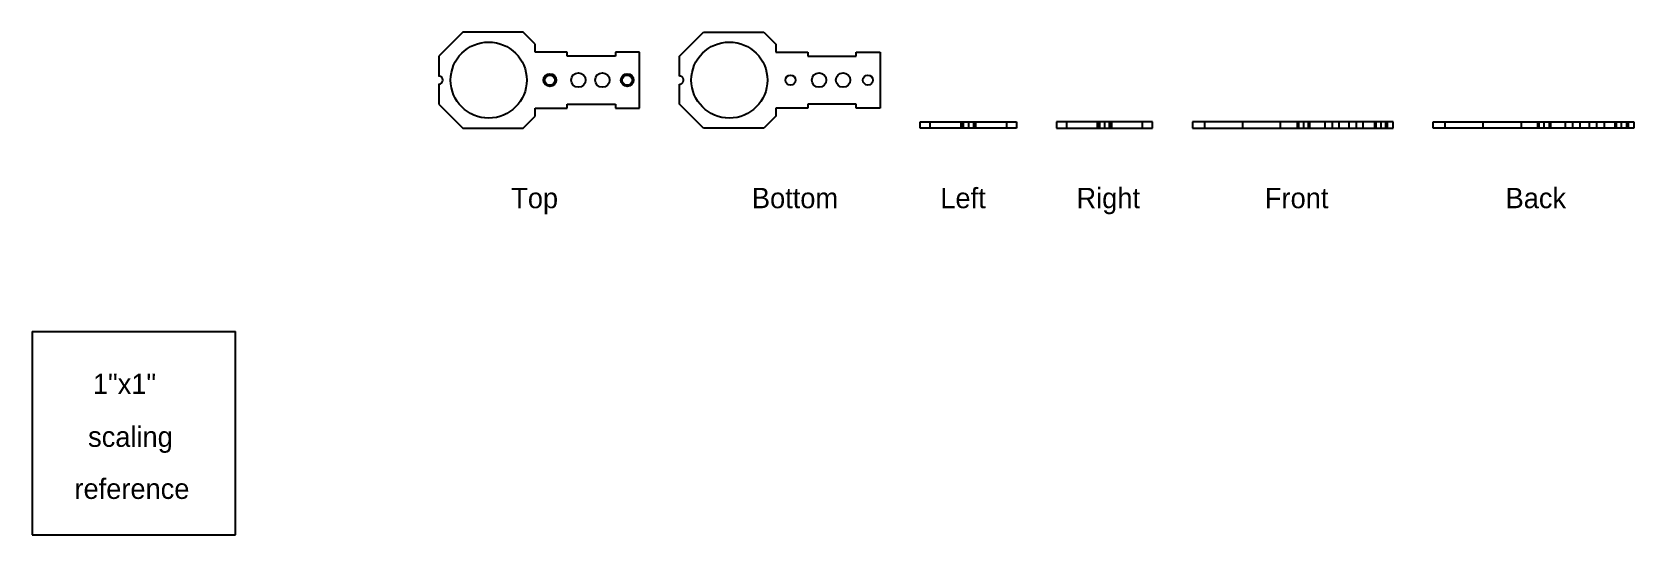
# Model space of a CAD drawing. Header units: inches. Extents: x 0 to 7.87, y 0 to 2.47.
import ezdxf

# ---------------------------------------------------------------- set-up
doc = ezdxf.new("R2010")
doc.units = ezdxf.units.IN
doc.header["$MEASUREMENT"] = 0
doc.linetypes.add('DASHED', pattern=[2, 1, -1])
doc.layers.get('0').update_dxf_attribs({"linetype": 'CONTINUOUS'})

msp = doc.modelspace()

# ---------------------------------------------------------------- linework, layer by layer
for p, q in [((2.1181, 2.4724, 0.0312), (2, 2.3543, 0.0312)), ((2.4134, 2.4724, 0.0312), (2.1181, 2.4724, 0.0312)), ((2.4724, 2.4134, 0.0312), (2.4134, 2.4724, 0.0312)), ((2.4724, 2.374, 0.0312), (2.4724, 2.4134, 0.0312)), ((2.6299, 2.374, 0.0312), (2.4724, 2.374, 0.0312)), ((2.6299, 2.3543, 0.0312), (2.6299, 2.374, 0.0312)), ((2.9862, 2.374, 0.0312), (2.8681, 2.374, 0.0312)), ((2.8681, 2.374, 0.0312), (2.8681, 2.3543, 0.0312)), ((2.9862, 2.0984, 0.0312), (2.9862, 2.374, 0.0312)), ((2, 2.3543, 0.0312), (2, 2.2559, 0.0312)), ((2.8681, 2.3543, 0.0312), (2.6299, 2.3543, 0.0312)), ((2, 2.2165, 0.0312), (2, 2.1181, 0.0312)), ((2, 2.1181, 0.0312), (2.1181, 2, 0.0312)), ((2.4134, 2, 0.0312), (2.4724, 2.0591, 0.0312)), ((2.4724, 2.0591, 0.0312), (2.4724, 2.0984, 0.0312)), ((2.4724, 2.0984, 0.0312), (2.6299, 2.0984, 0.0312)), ((2.6299, 2.0984, 0.0312), (2.6299, 2.1181, 0.0312)), ((2.6299, 2.1181, 0.0312), (2.8681, 2.1181, 0.0312)), ((2.8681, 2.1181, 0.0312), (2.8681, 2.0984, 0.0312)), ((2.8681, 2.0984, 0.0312), (2.9862, 2.0984, 0.0312)), ((2.1181, 2, 0.0312), (2.4134, 2, 0.0312)), ((4.3661, 2, 0.9862), (4.3661, 2.0312, 0.9862)), ((4.3661, 2.0312, 0.9862), (4.8385, 2.0312, 0.9862)), ((4.8385, 2, 0.9862), (4.3661, 2, 0.9862)), ((4.5708, 2), (4.5708, 2.0312)), ((4.5708, 2.0312), (4.6338, 2.0312)), ((4.5708, 2), (4.5708, 2.0312)), ((4.5708, 2.0312), (4.6338, 2.0312)), ((4.6338, 2), (4.5708, 2)), ((4.6338, 2), (4.5708, 2)), ((4.6023, 2.0312), (4.6023, 2)), ((4.6023, 2.0312), (4.6023, 2)), ((4.6023, 2.0312), (4.6023, 2)), ((4.6023, 2.0312), (4.6023, 2)), ((4.6023, 2.0312), (4.6023, 2)), ((4.6338, 2.0312), (4.6338, 2)), ((4.6338, 2.0312), (4.6338, 2)), ((4.8385, 2.0312, 0.9862), (4.8385, 2, 0.9862)), ((5.0354, 2.0312, 0.9862), (5.0354, 2, 0.9862)), ((5.5078, 2.0312, 0.9862), (5.0354, 2.0312, 0.9862)), ((5.0354, 2, 0.9862), (5.5078, 2, 0.9862)), ((5.3031, 2.0312), (5.2401, 2.0312)), ((5.2401, 2.0312), (5.2401, 2)), ((5.3031, 2.0312), (5.2401, 2.0312)), ((5.2401, 2.0312), (5.2401, 2)), ((5.2401, 2), (5.3031, 2)), ((5.2401, 2), (5.3031, 2)), ((5.2716, 2.0312), (5.2716, 2)), ((5.2716, 2.0312), (5.2716, 2)), ((5.2716, 2.0312), (5.2716, 2)), ((5.2716, 2.0312), (5.2716, 2)), ((5.2716, 2.0312), (5.2716, 2)), ((5.3031, 2), (5.3031, 2.0312)), ((5.3031, 2), (5.3031, 2.0312)), ((5.5078, 2, 0.9862), (5.5078, 2.0312, 0.9862)), ((5.7047, 2.0312, 0.4724), (5.7047, 2, 0.4724)), ((6.6909, 2.0312, 0.4724), (5.7047, 2.0312, 0.4724)), ((5.7047, 2, 0.4724), (6.6909, 2, 0.4724)), ((5.9492, 2.0312), (5.9492, 2)), ((6.2814, 2.0312), (6.2184, 2.0312)), ((6.2184, 2.0312), (6.2184, 2)), ((6.2184, 2), (6.2814, 2)), ((6.2499, 2.0312), (6.2499, 2)), ((6.2814, 2), (6.2814, 2.0312)), ((6.3901, 2.0312), (6.3901, 2)), ((6.5083, 2.0312), (6.5083, 2)), ((6.6618, 2.0312), (6.5988, 2.0312)), ((6.5988, 2.0312), (6.5988, 2)), ((6.5988, 2), (6.6618, 2)), ((6.6303, 2.0312), (6.6303, 2)), ((6.6618, 2), (6.6618, 2.0312)), ((6.6909, 2, 0.4724), (6.6909, 2.0312, 0.4724)), ((6.8877, 2, 0.4724), (6.8877, 2.0312, 0.4724)), ((6.8877, 2.0312, 0.4724), (7.8739, 2.0312, 0.4724)), ((7.8739, 2, 0.4724), (6.8877, 2, 0.4724)), ((7.1323, 2), (7.1323, 2.0312)), ((7.4014, 2.0312), (7.4644, 2.0312)), ((7.4014, 2), (7.4014, 2.0312)), ((7.4644, 2), (7.4014, 2)), ((7.4329, 2), (7.4329, 2.0312)), ((7.4644, 2.0312), (7.4644, 2)), ((7.5732, 2), (7.5732, 2.0312)), ((7.6913, 2), (7.6913, 2.0312)), ((7.7819, 2.0312), (7.8448, 2.0312)), ((7.7819, 2), (7.7819, 2.0312)), ((7.8448, 2), (7.7819, 2)), ((7.8134, 2), (7.8134, 2.0312)), ((7.8448, 2.0312), (7.8448, 2)), ((7.8739, 2.0312, 0.4724), (7.8739, 2, 0.4724)), ((0, 1), (0, 0)), ((0, 1), (1, 1)), ((1, 0), (1, 1)), ((0, 0), (1, 0))]:
    msp.add_line(p, q)
at = {"linetype": 'DASHED'}
for p, q in [((3.1831, 2.3543, 0.0312), (3.3012, 2.4724, 0.0312)), ((3.3012, 2.4724, 0.0312), (3.5964, 2.4724, 0.0312)), ((3.5964, 2.4724, 0.0312), (3.6555, 2.4134, 0.0312)), ((3.6555, 2.4134, 0.0312), (3.6555, 2.374, 0.0312)), ((3.6555, 2.374, 0.0312), (3.813, 2.374, 0.0312)), ((3.813, 2.374, 0.0312), (3.813, 2.3543, 0.0312)), ((4.0511, 2.3543, 0.0312), (4.0511, 2.374, 0.0312)), ((4.0511, 2.374, 0.0312), (4.1693, 2.374, 0.0312)), ((4.1693, 2.374, 0.0312), (4.1693, 2.0984, 0.0312)), ((3.1831, 2.2559, 0.0312), (3.1831, 2.3543, 0.0312)), ((3.813, 2.3543, 0.0312), (4.0511, 2.3543, 0.0312)), ((3.1831, 2.1181, 0.0312), (3.1831, 2.2165, 0.0312)), ((3.3012, 2, 0.0312), (3.1831, 2.1181, 0.0312)), ((3.6555, 2.0591, 0.0312), (3.5964, 2, 0.0312)), ((3.813, 2.0984, 0.0312), (3.6555, 2.0984, 0.0312)), ((3.6555, 2.0984, 0.0312), (3.6555, 2.0591, 0.0312)), ((4.0511, 2.1181, 0.0312), (3.813, 2.1181, 0.0312)), ((3.813, 2.1181, 0.0312), (3.813, 2.0984, 0.0312)), ((4.0511, 2.0984, 0.0312), (4.0511, 2.1181, 0.0312)), ((4.1693, 2.0984, 0.0312), (4.0511, 2.0984, 0.0312)), ((3.5964, 2, 0.0312), (3.3012, 2, 0.0312)), ((4.4153, 2, 0.9287), (4.4153, 2.0312, 0.9287)), ((4.4153, 2.0312, 0.9287), (4.7893, 2.0312, 0.9287)), ((4.7893, 2, 0.9287), (4.4153, 2, 0.9287)), ((4.5669, 2, 0.2181), (4.5669, 2.0312, 0.2181)), ((4.5669, 2.0312, 0.2181), (4.6378, 2.0312, 0.2181)), ((4.5669, 2, 0.3362), (4.5669, 2.0312, 0.3362)), ((4.5669, 2.0312, 0.3362), (4.6378, 2.0312, 0.3362)), ((4.6378, 2, 0.2181), (4.5669, 2, 0.2181)), ((4.6378, 2, 0.3362), (4.5669, 2, 0.3362)), ((4.5777, 2, 0.0852), (4.5777, 2.0312, 0.0852)), ((4.5777, 2.0312, 0.0852), (4.6269, 2.0312, 0.0852)), ((4.5777, 2, 0.4656), (4.5777, 2.0312, 0.4656)), ((4.5777, 2.0312, 0.4656), (4.6269, 2.0312, 0.4656)), ((4.6269, 2, 0.0852), (4.5777, 2, 0.0852)), ((4.6269, 2, 0.4656), (4.5777, 2, 0.4656)), ((4.6269, 2.0312, 0.0852), (4.6269, 2, 0.0852)), ((4.6269, 2.0312, 0.4656), (4.6269, 2, 0.4656)), ((4.6378, 2.0312, 0.2181), (4.6378, 2, 0.2181)), ((4.6378, 2.0312, 0.3362), (4.6378, 2, 0.3362)), ((4.7893, 2.0312, 0.9287), (4.7893, 2, 0.9287)), ((5.4586, 2.0312, 0.4315), (5.0846, 2.0312, 0.4315)), ((5.0846, 2.0312, 0.4315), (5.0846, 2, 0.4315)), ((5.0846, 2, 0.4315), (5.4586, 2, 0.4315)), ((5.307, 2.0312, 0.839), (5.2362, 2.0312, 0.839)), ((5.307, 2.0312, 0.7209), (5.2362, 2.0312, 0.7209)), ((5.2362, 2.0312, 0.839), (5.2362, 2, 0.839)), ((5.2362, 2.0312, 0.7209), (5.2362, 2, 0.7209)), ((5.2362, 2, 0.839), (5.307, 2, 0.839)), ((5.2362, 2, 0.7209), (5.307, 2, 0.7209)), ((5.2962, 2.0312, 0.9502), (5.247, 2.0312, 0.9502)), ((5.2962, 2.0312, 0.5698), (5.247, 2.0312, 0.5698)), ((5.247, 2.0312, 0.9502), (5.247, 2, 0.9502)), ((5.247, 2.0312, 0.5698), (5.247, 2, 0.5698)), ((5.247, 2, 0.9502), (5.2962, 2, 0.9502)), ((5.247, 2, 0.5698), (5.2962, 2, 0.5698)), ((5.2962, 2, 0.9502), (5.2962, 2.0312, 0.9502)), ((5.2962, 2, 0.5698), (5.2962, 2.0312, 0.5698)), ((5.307, 2, 0.839), (5.307, 2.0312, 0.839)), ((5.307, 2, 0.7209), (5.307, 2.0312, 0.7209)), ((5.4586, 2, 0.4315), (5.4586, 2.0312, 0.4315)), ((6.1362, 2.0312, 0.4232), (5.7622, 2.0312, 0.4232)), ((5.7622, 2.0312, 0.4232), (5.7622, 2, 0.4232)), ((5.7622, 2, 0.4232), (6.1362, 2, 0.4232)), ((6.1362, 2, 0.4232), (6.1362, 2.0312, 0.4232)), ((6.2745, 2.0312, 0.2608), (6.2252, 2.0312, 0.2608)), ((6.2252, 2.0312, 0.2608), (6.2252, 2, 0.2608)), ((6.2252, 2, 0.2608), (6.2745, 2, 0.2608)), ((6.2745, 2, 0.2608), (6.2745, 2.0312, 0.2608)), ((6.4256, 2.0312, 0.2717), (6.3547, 2.0312, 0.2717)), ((6.3547, 2.0312, 0.2717), (6.3547, 2, 0.2717)), ((6.3547, 2, 0.2717), (6.4256, 2, 0.2717)), ((6.4256, 2, 0.2717), (6.4256, 2.0312, 0.2717)), ((6.5437, 2.0312, 0.2717), (6.4728, 2.0312, 0.2717)), ((6.4728, 2.0312, 0.2717), (6.4728, 2, 0.2717)), ((6.4728, 2, 0.2717), (6.5437, 2, 0.2717)), ((6.5437, 2, 0.2717), (6.5437, 2.0312, 0.2717)), ((6.6549, 2.0312, 0.2608), (6.6057, 2.0312, 0.2608)), ((6.6057, 2.0312, 0.2608), (6.6057, 2, 0.2608)), ((6.6057, 2, 0.2608), (6.6549, 2, 0.2608)), ((6.6549, 2, 0.2608), (6.6549, 2.0312, 0.2608)), ((6.9452, 2, 0.4232), (6.9452, 2.0312, 0.4232)), ((6.9452, 2.0312, 0.4232), (7.3193, 2.0312, 0.4232)), ((7.3193, 2, 0.4232), (6.9452, 2, 0.4232)), ((7.3193, 2.0312, 0.4232), (7.3193, 2, 0.4232)), ((7.4083, 2, 0.2608), (7.4083, 2.0312, 0.2608)), ((7.4083, 2.0312, 0.2608), (7.4575, 2.0312, 0.2608)), ((7.4575, 2, 0.2608), (7.4083, 2, 0.2608)), ((7.4575, 2.0312, 0.2608), (7.4575, 2, 0.2608)), ((7.5378, 2, 0.2717), (7.5378, 2.0312, 0.2717)), ((7.5378, 2.0312, 0.2717), (7.6086, 2.0312, 0.2717)), ((7.6086, 2, 0.2717), (7.5378, 2, 0.2717)), ((7.6086, 2.0312, 0.2717), (7.6086, 2, 0.2717)), ((7.6559, 2, 0.2716), (7.6559, 2.0312, 0.2716)), ((7.6559, 2.0312, 0.2716), (7.7267, 2.0312, 0.2716)), ((7.7267, 2, 0.2716), (7.6559, 2, 0.2716)), ((7.7267, 2.0312, 0.2716), (7.7267, 2, 0.2716)), ((7.7887, 2, 0.2608), (7.7887, 2.0312, 0.2608)), ((7.7887, 2.0312, 0.2608), (7.838, 2.0312, 0.2608)), ((7.838, 2, 0.2608), (7.7887, 2, 0.2608)), ((7.838, 2.0312, 0.2608), (7.838, 2, 0.2608))]:
    msp.add_line(p, q, dxfattribs=at)
for centre, radius in [((2.2445, 2.2362), 0.187), ((3.4276, 2.2362), 0.187), ((2.5452, 2.2362, 0.0312), 0.0315), ((2.5452, 2.2362), 0.0246), ((2.6855, 2.2362), 0.0354), ((2.8036, 2.2362), 0.0354), ((2.9256, 2.2362, 0.0312), 0.0315), ((2.9256, 2.2362), 0.0246), ((3.7282, 2.2362), 0.0246), ((3.8685, 2.2362), 0.0354), ((3.9866, 2.2362), 0.0354), ((4.1087, 2.2362), 0.0246)]:
    msp.add_circle(centre, radius)
msp.add_arc((2, 2.2362, 0.0312), 0.0197, -90, 90)
msp.add_arc((3.1831, 2.2362, 0.0312), 0.0197, -90, 90, dxfattribs=at)

# ---------------------------------------------------------------- texts
for s, p in [('Top', (2.3553, 1.6063)), ('Bottom', (3.5384, 1.6063)), ('Left', (4.4645, 1.6063)), ('Right', (5.1338, 1.6063)), ('Front', (6.06, 1.6063)), ('Back', (7.243, 1.6063)), ('1"x1"', (0.2992, 0.6929)), ('scaling', (0.2756, 0.4331)), ('reference', (0.2087, 0.1772))]:
    msp.add_text(s, height=0.1).set_placement(p)

doc.saveas('drawing.dxf')
